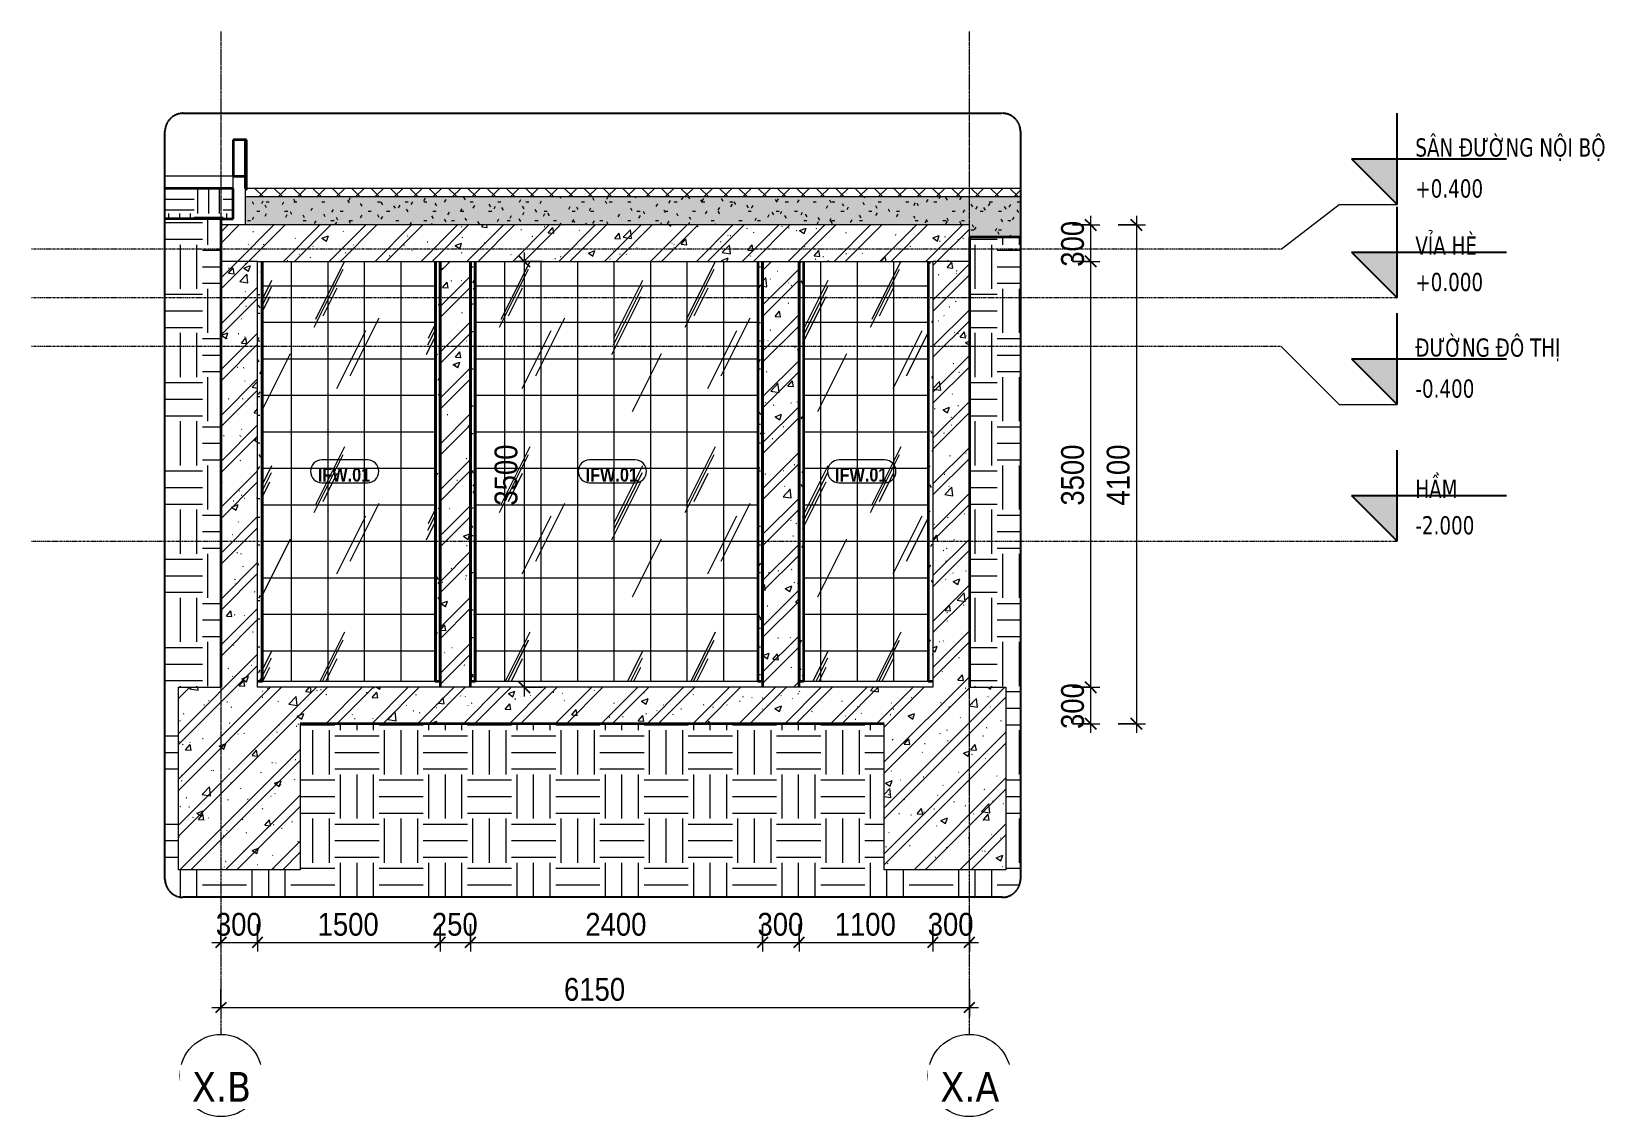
# Model space of a CAD drawing. Header units: millimetres. Extents: x 83532 to 228915, y -7302 to 22802.
# Drawn here: x 176729 to 189657, y -6729 to 2191 of the extents above; entities that cross this region are included whole.
import ezdxf

# ---------------------------------------------------------------- set-up
doc = ezdxf.new("R2010")
doc.units = ezdxf.units.MM
for name, pattern in [('Centre', [31.75, 6.35, -4.7625, 15.875, -4.7625]), ('Grid Line', [22.225, 12.7, -3.175, 3.175, -3.175]), ('Hidden', [7.14375, 4.7625, -2.38125])]:
    doc.linetypes.add(name, pattern=pattern)
for name, color, linetype, lineweight in [('0-3', 10, 'Continuous', 5), ('A-ANNO-DIMS', 211, 'Continuous', 9), ('A-ANNO-DIMS-75', 211, 'Continuous', 9), ('A-DETL-GENF', 92, 'Continuous', 18), ('A-DETL-GENF-1', 9, 'Continuous', 18), ('A-DETL-GENF-3', 92, 'Hidden', 25), ('A-DETL-MEDM', 33, 'Continuous', 35), ('A-DETL-THIN', 151, 'Continuous', 18), ('A-FLOR-FNSH-1', 250, 'Continuous', 35), ('A-FLOR-FNSH-2', 7, 'Continuous', 18), ('A-FLOR-LEVL', 51, 'Continuous', 9), ('A-FLOR-LEVL-1', 51, 'Continuous', 25), ('A-FLOR-LEVL-2', 51, 'Centre', 9), ('A-FLOR-MCUT', 51, 'Continuous', 18), ('A-FLOR-PATT-1', 8, 'Continuous', 18), ('A-WALL', 113, 'Continuous', 18), ('A-WALL-1', 250, 'Continuous', 35), ('A-WALL-IDEN', 211, 'Continuous', 9), ('A-WALL-PATT-1', 111, 'Continuous', 18), ('A-WALL-PATT-2', 254, 'Continuous', 18), ('A-WALL-PATT-3', 9, 'Continuous', 18), ('I-WALL', 2, 'Continuous', 18), ('S-GRID-1', 1, 'Grid Line', 9), ('S-GRID-IDEN', 1, 'Continuous', 9)]:
    doc.layers.add(name, color=color, linetype=linetype, lineweight=lineweight)
doc.styles.add('Arial_B', font='arialbd.ttf', dxfattribs={"width": 0.85, "height": 112.5})
doc.styles.add('Tahoma_B', font='tahomabd.ttf', dxfattribs={"height": 243.75})
doc.styles.add('Tahoma_B_1', font='tahomabd.ttf', dxfattribs={"width": 0.85, "height": 150})
doc.styles.add('UTM Avo', font='', dxfattribs={"width": 0.9, "height": 187.5})
doc.styles.get('UTM Avo').set_extended_font_data('UTM Avo')
doc.dimstyles.new('1_Dim_chi_tiet_2_5', dxfattribs={"dimscale": 304.8, "dimtxt": 187.368928, "dimasz": 0.295276, "dimexe": 0.246063, "dimexo": 0.0625, "dimgap": 0.024606, "dimtad": 1, "dimdec": 0, "dimrnd": 5, "dimzin": 0, "dimdsep": 46, "dimtxsty": 'UTM Avo', "dimblk1": 'OBLIQUE', "dimblk2": 'OBLIQUE', "dimsah": 1, "dimcen": 0.09, "dimdle": 0.246063, "dimazin": 0, "dimtfac": 1, "dimtdec": 4, "dimtix": 1, "dimtmove": 0, "dimatfit": 3, "dimfxl": 0.492126, "dimfxlon": 1, "dimtvp": 1, "dimtolj": 1, "dimtzin": 0, "dimarcsym": 2})
pattern_1 = [(50, (-17973.86, 15725), (546.553, -47.817), [57.15, -628.65]), (355, (-17973.86, 15725), (-105.728, 573.17), [45.72, -502.92]), (100.451, (-17928.3, 15721), (440.828, 525.35), [48.57, -534.27]), (46.184, (-17973.86, 15877.4), (813.237, -126.128), [85.725, -942.975]), (96.636, (-17906.1, 15866.9), (712.207, 742.283), [72.855, -801.405]), (351.184, (-17973.9, 15877.4), (712.215, 742.276), [68.58, -754.38]), (21, (-17897.66, 15839.3), (454.843, -306.796), [57.15, -628.65]), (326, (-17897.66, 15839.3), (185.406, 552.564), [45.72, -502.92]), (71.451, (-17859.76, 15813.73), (640.251, 245.764), [48.57, -534.27]), (37.5, (-17973.86, 15725), (9.2664, 253.665), [5.029, -491.795, 5.029, -505.511, -504.825]), (37.5, (-17973.86, 15725), (9.2664, 253.665), [-1007.364, 5.029, -499.796]), (7.5, (-17973.86, 15725), (200.4594, 300.5414), [5.029, -286.055, 5.029, -480.365, -192.405]), (7.5, (-17973.86, 15725), (200.4594, 300.5414), [-776.478, 5.029, -187.376]), (327.5, (-18143.79, 15725), (406.7728, -17.1864), [5.029, -185.471, 5.029, -589.331, -788.67]), (327.5, (-18143.79, 15725), (406.7728, -17.1864), [-784.86, 5.029, -783.641]), (317.5, (-18220, 15725), (444.388, 76.2803), [5.029, -242.621, 5.029, -389.687, -560.07]), (317.5, (-18220, 15725), (444.388, 76.2803), [-642.366, 5.029, -555.041]), (45, (-17973.86, 15725), (-188.5854, 188.5854), []), (45, (-17973.86, 16010.75), (-188.5854, 188.5854), [])]
pattern_2 = [(0, (181400.565, 15725), (304.8, 76.2), [25.146, -203.454, 25.146, -203.454, -1219.2]), (0, (181400.565, 15725), (304.8, 76.2), [-457.2, 25.146, -432.054, 25.146, -203.454, -533.4]), (0, (181400.565, 15725), (304.8, 76.2), [-1143, 25.146, -127.254, 25.146, -355.854]), (120, (181514.865, 15763.1), (-218.39114, 225.86454), [25.146, -203.454, 25.146, -203.454, -1219.2]), (120, (181514.865, 15763.1), (-218.39114, 225.86454), [-457.2, 25.146, -432.054, 25.146, -203.454, -533.4]), (120, (181514.865, 15763.1), (-218.39114, 225.86454), [-1143, 25.146, -127.254, 25.146, -355.854]), (240, (181552.965, 15915.5), (-86.40886, -302.06454), [25.146, -203.454, 25.146, -203.454, -1219.2]), (240, (181552.965, 15915.5), (-86.40886, -302.06454), [-457.2, 25.146, -432.054, 25.146, -203.454, -533.4]), (240, (181552.965, 15915.5), (-86.40886, -302.06454), [-1143, 25.146, -127.254, 25.146, -355.854])]
pattern_3 = [(63.435, (183190.8, 15829.33), (-0.001, 1524), [532.46, -2875.3]), (63.435, (181666.8, 15829.33), (-0.001, 1524), [532.46, -2875.3]), (63.435, (183920.4, 16123.8), (-0.001, 1524), [532.46, -2875.3]), (63.435, (182396.4, 16123.8), (-0.001, 1524), [532.46, -2875.3]), (63.435, (183809.95, 16019.83), (-0.001, 1524), [532.46, -2875.3]), (63.435, (182285.95, 16019.83), (-0.001, 1524), [532.46, -2875.3]), (63.435, (183697.4, 16615.1), (-0.001, 1524), [258.8, -3148.965]), (63.435, (182173.4, 16615.1), (-0.001, 1524), [258.8, -3148.965]), (63.435, (183623.8, 16522.95), (-0.001, 1524), [532.46, -2875.3]), (63.435, (182099.8, 16522.95), (-0.001, 1524), [532.46, -2875.3]), (63.435, (183636.8, 16589.1), (-0.001, 1524), [532.46, -2875.3]), (63.435, (182112.8, 16589.1), (-0.001, 1524), [532.46, -2875.3]), (63.435, (183021.9, 16298.94), (-0.001, 1524), [532.46, -2875.3]), (63.435, (181497.9, 16298.94), (-0.001, 1524), [532.46, -2875.3]), (63.435, (183034.9, 16376.9), (-0.001, 1524), [532.46, -2875.3]), (63.435, (181510.9, 16376.9), (-0.001, 1524), [532.46, -2875.3]), (63.435, (183038.4, 16433.1), (-0.001, 1524), [532.46, -2875.3]), (63.435, (181514.4, 16433.1), (-0.001, 1524), [532.46, -2875.3])]
pattern_4 = [(50, (181400.56, 15725), (546.553, -47.817), [57.15, -628.65]), (355, (181400.56, 15725), (-105.728, 573.17), [45.72, -502.92]), (100.451, (181446.1, 15721), (440.828, 525.35), [48.57, -534.27]), (46.184, (181400.56, 15877.4), (813.237, -126.128), [85.725, -942.975]), (96.636, (181468.3, 15866.9), (712.207, 742.283), [72.855, -801.405]), (351.184, (181400.6, 15877.4), (712.215, 742.276), [68.58, -754.38]), (21, (181476.76, 15839.3), (454.843, -306.796), [57.15, -628.65]), (326, (181476.76, 15839.3), (185.406, 552.564), [45.72, -502.92]), (71.451, (181514.67, 15813.73), (640.251, 245.764), [48.57, -534.27]), (37.5, (181400.56, 15725), (9.2664, 253.665), [5.029, -491.795, 5.029, -505.511, -504.825]), (37.5, (181400.56, 15725), (9.2664, 253.665), [-1007.364, 5.029, -499.796]), (7.5, (181400.56, 15725), (200.4594, 300.5414), [5.029, -286.055, 5.029, -480.365, -192.405]), (7.5, (181400.56, 15725), (200.4594, 300.5414), [-776.478, 5.029, -187.376]), (327.5, (181230.64, 15725), (406.7728, -17.1864), [5.029, -185.471, 5.029, -589.331, -788.67]), (327.5, (181230.64, 15725), (406.7728, -17.1864), [-784.86, 5.029, -783.641]), (317.5, (181154.44, 15725), (444.388, 76.2803), [5.029, -242.621, 5.029, -389.687, -560.07]), (317.5, (181154.44, 15725), (444.388, 76.2803), [-642.366, 5.029, -555.041]), (45, (181400.56, 15725), (-188.5854, 188.5854), []), (45, (181400.56, 16010.75), (-188.5854, 188.5854), [])]

# ---------------------------------------------------------------- blocks, each defined once
blk = doc.blocks.new('NCV_TKTC_KET CAU_rvt-5-TKCS_BỂ XLNT - MẶT CẮT 3')
at = {"layer": 'A-WALL-PATT-3'}
h = blk.add_hatch(dxfattribs=at)
h.set_pattern_fill('FP_33', color=256, style=0, pattern_type=2)
h.set_pattern_definition(pattern_1)
h.paths.add_polyline_path([(-19037, -3200), (-19037, 300), (-19287, 300), (-19287, -3200)])
h = blk.add_hatch(dxfattribs=at)
h.set_pattern_fill('FP_33', color=256, style=0, pattern_type=2)
h.set_pattern_definition(pattern_1)
h.paths.add_polyline_path([(-19037, -3200), (-19037, 300), (-19287, 300), (-19287, -3200)])
h = blk.add_hatch(dxfattribs=at)
h.set_pattern_fill('FP_33', color=256, style=0, pattern_type=2)
h.set_pattern_definition(pattern_1)
h.paths.add_polyline_path([(-16637, -3200), (-16337, -3200), (-16337, 300), (-16637, 300), (-16637, -1753)])
h = blk.add_hatch(dxfattribs=at)
h.set_pattern_fill('FP_33', color=256, style=0, pattern_type=2)
h.set_pattern_definition(pattern_1)
h.paths.add_polyline_path([(-16637, -3200), (-16337, -3200), (-16337, 300), (-16637, 300), (-16637, -1753)])
at = {"layer": 'A-WALL-1'}
for p, q in [((-19287, 300), (-19287, -3200)), ((-19037, -3200), (-19037, 300)), ((-16637, 300), (-16637, -3200)), ((-16337, -3200), (-16337, 300))]:
    blk.add_line(p, q, dxfattribs=at)
blk = doc.blocks.new('BORDER VIEW - BORDER VIEW-3429624-TKCS_BỂ XLNT - MẶT CẮT 3')
at = {"layer": 'A-DETL-GENF-3'}
for p, q in [((-21398, 1518), (-14667, 1518)), ((-21548, -4777), (-21548, 1368)), ((-14517, 1368), (-14517, -4777)), ((-14667, -4927), (-21398, -4927))]:
    blk.add_line(p, q, dxfattribs=at)
for centre, start, end in [((-21398, 1368), 90, 180), ((-14667, 1368), 360, 90), ((-21398, -4777), 180, 270), ((-14667, -4777), 270, 360)]:
    blk.add_arc(centre, 150, start, end, dxfattribs=at)
blk = doc.blocks.new('Level - CAO ĐỘ LEVEL-350587-TKCS_BỂ XLNT - MẶT CẮT 3')
at = {"layer": 'A-FLOR-LEVL'}
blk.add_hatch(color=256, dxfattribs=at).paths.add_polyline_path([(-11422, 1144), (-11422, 769), (-11797, 1144)])
at = {"layer": 'A-FLOR-LEVL-1'}
for p, q in [((-11422, 769), (-11422, 1519)), ((-11797, 1144), (-11422, 769)), ((-11797, 1144), (-10522, 1144))]:
    blk.add_line(p, q, dxfattribs=at)
blk = doc.blocks.new('Grid - M_Grid Head - Circle-353313-TKCS_BỂ XLNT - MẶT CẮT 3')
at = {"layer": 'S-GRID-IDEN'}
blk.add_circle((-14937, -6392), 338, dxfattribs=at)
blk = doc.blocks.new('DIMBLOCK111-TKCS_BỂ XLNT - MẶT CẮT 3')
at = {"layer": 'A-ANNO-DIMS-75'}
for p, q in [((185285, -3200), (185510, -3200)), ((185435, -3200), (185285, -3200)), ((185435, -3575), (185435, -3200)), ((185285, -3500), (185510, -3500)), ((185435, -3500), (185285, -3500))]:
    blk.add_line(p, q, dxfattribs=at)
at = {"layer": 'A-ANNO-DIMS-75', "lineweight": 25}
for p, q in [((185435, -3200), (185390, -3155)), ((185435, -3200), (185480, -3245)), ((185435, -3500), (185390, -3455)), ((185435, -3500), (185480, -3545))]:
    blk.add_line(p, q, dxfattribs=at)
at = {"layer": 'A-ANNO-DIMS-75', "color": 0, "insert": (185191, -3543), "char_height": 187.5, "width": 462.18, "attachment_point": 1, "rotation": 90, "line_spacing_factor": 1.110334, "style": 'UTM Avo'}
blk.add_mtext('300', dxfattribs=at)
blk = doc.blocks.new('_Oblique')
at = {"color": 0, "linetype": 'ByBlock', "lineweight": -2}
blk.add_line((-0.5, -0.5), (0.5, 0.5), dxfattribs=at)
blk = doc.blocks.new('DIMBLOCK112-TKCS_BỂ XLNT - MẶT CẮT 3')
at = {"layer": 'A-ANNO-DIMS-75'}
for p, q in [((185285, 300), (185510, 300)), ((185435, 300), (185285, 300)), ((185435, -3200), (185435, 300)), ((185285, -3200), (185510, -3200)), ((185435, -3200), (185285, -3200))]:
    blk.add_line(p, q, dxfattribs=at)
at = {"layer": 'A-ANNO-DIMS-75', "lineweight": 25}
for p, q in [((185435, 300), (185390, 345)), ((185435, 300), (185480, 255)), ((185435, -3200), (185390, -3155)), ((185435, -3200), (185480, -3245))]:
    blk.add_line(p, q, dxfattribs=at)
at = {"layer": 'A-ANNO-DIMS-75', "color": 0, "insert": (185191, -1707), "char_height": 187.5, "width": 616.24, "attachment_point": 1, "rotation": 90, "line_spacing_factor": 1.110334, "style": 'UTM Avo'}
blk.add_mtext('3500', dxfattribs=at)
blk = doc.blocks.new('DIMBLOCK113-TKCS_BỂ XLNT - MẶT CẮT 3')
at = {"layer": 'A-ANNO-DIMS-75'}
for p, q in [((185435, 300), (185435, 675)), ((185285, 600), (185510, 600)), ((185435, 600), (185285, 600)), ((185285, 300), (185510, 300)), ((185435, 300), (185285, 300))]:
    blk.add_line(p, q, dxfattribs=at)
at = {"layer": 'A-ANNO-DIMS-75', "lineweight": 25}
for p, q in [((185435, 600), (185390, 645)), ((185435, 600), (185480, 555)), ((185435, 300), (185390, 345)), ((185435, 300), (185480, 255))]:
    blk.add_line(p, q, dxfattribs=at)
at = {"layer": 'A-ANNO-DIMS-75', "color": 0, "insert": (185191, 257), "char_height": 187.5, "width": 462.18, "attachment_point": 1, "rotation": 90, "line_spacing_factor": 1.110334, "style": 'UTM Avo'}
blk.add_mtext('300', dxfattribs=at)
blk = doc.blocks.new('DIMBLOCK114-TKCS_BỂ XLNT - MẶT CẮT 3')
at = {"layer": 'A-ANNO-DIMS-75'}
for p, q in [((178287, -5148), (178287, -5373)), ((178287, -5298), (178287, -5148)), ((178587, -5148), (178587, -5373)), ((178587, -5298), (178587, -5148)), ((178212, -5298), (178587, -5298))]:
    blk.add_line(p, q, dxfattribs=at)
at = {"layer": 'A-ANNO-DIMS-75', "lineweight": 25}
for p, q in [((178287, -5298), (178242, -5343)), ((178287, -5298), (178332, -5253)), ((178587, -5298), (178542, -5343)), ((178587, -5298), (178632, -5253))]:
    blk.add_line(p, q, dxfattribs=at)
at = {"layer": 'A-ANNO-DIMS-75', "color": 0, "insert": (178245, -5055), "char_height": 187.5, "width": 462.18, "attachment_point": 1, "line_spacing_factor": 1.110334, "style": 'UTM Avo'}
blk.add_mtext('300', dxfattribs=at)
blk = doc.blocks.new('DIMBLOCK115-TKCS_BỂ XLNT - MẶT CẮT 3')
at = {"layer": 'A-ANNO-DIMS-75'}
for p, q in [((178587, -5148), (178587, -5373)), ((178587, -5298), (178587, -5148)), ((180087, -5148), (180087, -5373)), ((180087, -5298), (180087, -5148)), ((178587, -5298), (180087, -5298))]:
    blk.add_line(p, q, dxfattribs=at)
at = {"layer": 'A-ANNO-DIMS-75', "lineweight": 25}
for p, q in [((178587, -5298), (178542, -5343)), ((178587, -5298), (178632, -5253)), ((180087, -5298), (180042, -5343)), ((180087, -5298), (180132, -5253))]:
    blk.add_line(p, q, dxfattribs=at)
at = {"layer": 'A-ANNO-DIMS-75', "color": 0, "insert": (179081, -5055), "char_height": 187.5, "width": 616.24, "attachment_point": 1, "line_spacing_factor": 1.110334, "style": 'UTM Avo'}
blk.add_mtext('1500', dxfattribs=at)
blk = doc.blocks.new('DIMBLOCK116-TKCS_BỂ XLNT - MẶT CẮT 3')
at = {"layer": 'A-ANNO-DIMS-75'}
for p, q in [((180087, -5148), (180087, -5373)), ((180087, -5298), (180087, -5148)), ((180337, -5148), (180337, -5373)), ((180337, -5298), (180337, -5148)), ((180087, -5298), (180337, -5298))]:
    blk.add_line(p, q, dxfattribs=at)
at = {"layer": 'A-ANNO-DIMS-75', "lineweight": 25}
for p, q in [((180087, -5298), (180042, -5343)), ((180087, -5298), (180132, -5253)), ((180337, -5298), (180292, -5343)), ((180337, -5298), (180382, -5253))]:
    blk.add_line(p, q, dxfattribs=at)
at = {"layer": 'A-ANNO-DIMS-75', "color": 0, "insert": (180020, -5055), "char_height": 187.5, "width": 462.18, "attachment_point": 1, "line_spacing_factor": 1.110334, "style": 'UTM Avo'}
blk.add_mtext('250', dxfattribs=at)
blk = doc.blocks.new('DIMBLOCK117-TKCS_BỂ XLNT - MẶT CẮT 3')
at = {"layer": 'A-ANNO-DIMS-75'}
for p, q in [((180337, -5148), (180337, -5373)), ((180337, -5298), (180337, -5148)), ((182738, -5148), (182738, -5373)), ((182738, -5298), (182738, -5148)), ((180337, -5298), (182738, -5298))]:
    blk.add_line(p, q, dxfattribs=at)
at = {"layer": 'A-ANNO-DIMS-75', "lineweight": 25}
for p, q in [((180337, -5298), (180292, -5343)), ((180337, -5298), (180382, -5253)), ((182738, -5298), (182693, -5343)), ((182738, -5298), (182783, -5253))]:
    blk.add_line(p, q, dxfattribs=at)
at = {"layer": 'A-ANNO-DIMS-75', "color": 0, "insert": (181281, -5055), "char_height": 187.5, "width": 616.24, "attachment_point": 1, "line_spacing_factor": 1.110334, "style": 'UTM Avo'}
blk.add_mtext('2400', dxfattribs=at)
blk = doc.blocks.new('DIMBLOCK118-TKCS_BỂ XLNT - MẶT CẮT 3')
at = {"layer": 'A-ANNO-DIMS-75'}
for p, q in [((182738, -5148), (182738, -5373)), ((182738, -5298), (182738, -5148)), ((183038, -5148), (183038, -5373)), ((183038, -5298), (183038, -5148)), ((182738, -5298), (183038, -5298))]:
    blk.add_line(p, q, dxfattribs=at)
at = {"layer": 'A-ANNO-DIMS-75', "lineweight": 25}
for p, q in [((182738, -5298), (182693, -5343)), ((182738, -5298), (182783, -5253)), ((183038, -5298), (182993, -5343)), ((183038, -5298), (183083, -5253))]:
    blk.add_line(p, q, dxfattribs=at)
at = {"layer": 'A-ANNO-DIMS-75', "color": 0, "insert": (182696, -5055), "char_height": 187.5, "width": 462.18, "attachment_point": 1, "line_spacing_factor": 1.110334, "style": 'UTM Avo'}
blk.add_mtext('300', dxfattribs=at)
blk = doc.blocks.new('DIMBLOCK119-TKCS_BỂ XLNT - MẶT CẮT 3')
at = {"layer": 'A-ANNO-DIMS-75'}
for p, q in [((183038, -5148), (183038, -5373)), ((183038, -5298), (183038, -5148)), ((184137, -5148), (184137, -5373)), ((184137, -5298), (184137, -5148)), ((183038, -5298), (184137, -5298))]:
    blk.add_line(p, q, dxfattribs=at)
at = {"layer": 'A-ANNO-DIMS-75', "lineweight": 25}
for p, q in [((183038, -5298), (182993, -5343)), ((183038, -5298), (183083, -5253)), ((184137, -5298), (184092, -5343)), ((184137, -5298), (184182, -5253))]:
    blk.add_line(p, q, dxfattribs=at)
at = {"layer": 'A-ANNO-DIMS-75', "color": 0, "insert": (183331, -5055), "char_height": 187.5, "width": 616.24, "attachment_point": 1, "line_spacing_factor": 1.110334, "style": 'UTM Avo'}
blk.add_mtext('1100', dxfattribs=at)
blk = doc.blocks.new('DIMBLOCK120-TKCS_BỂ XLNT - MẶT CẮT 3')
at = {"layer": 'A-ANNO-DIMS-75'}
for p, q in [((184137, -5148), (184137, -5373)), ((184137, -5298), (184137, -5148)), ((184437, -5148), (184437, -5373)), ((184437, -5298), (184437, -5148)), ((184137, -5298), (184512, -5298))]:
    blk.add_line(p, q, dxfattribs=at)
at = {"layer": 'A-ANNO-DIMS-75', "lineweight": 25}
for p, q in [((184137, -5298), (184092, -5343)), ((184137, -5298), (184182, -5253)), ((184437, -5298), (184392, -5343)), ((184437, -5298), (184482, -5253))]:
    blk.add_line(p, q, dxfattribs=at)
at = {"layer": 'A-ANNO-DIMS-75', "color": 0, "insert": (184095, -5055), "char_height": 187.5, "width": 462.18, "attachment_point": 1, "line_spacing_factor": 1.110334, "style": 'UTM Avo'}
blk.add_mtext('300', dxfattribs=at)
blk = doc.blocks.new('DIMBLOCK121-TKCS_BỂ XLNT - MẶT CẮT 3')
at = {"layer": 'A-ANNO-DIMS-75'}
for p, q in [((178287, -5683), (178287, -5908)), ((178287, -5833), (178287, -5683)), ((184437, -5683), (184437, -5908)), ((184437, -5833), (184437, -5683)), ((178212, -5833), (184512, -5833))]:
    blk.add_line(p, q, dxfattribs=at)
at = {"layer": 'A-ANNO-DIMS-75', "lineweight": 25}
for p, q in [((178287, -5833), (178332, -5788)), ((184437, -5833), (184482, -5788)), ((178287, -5833), (178242, -5878)), ((184437, -5833), (184392, -5878))]:
    blk.add_line(p, q, dxfattribs=at)
at = {"layer": 'A-ANNO-DIMS-75', "color": 0, "insert": (181106, -5590), "char_height": 187.5, "width": 616.24, "attachment_point": 1, "line_spacing_factor": 1.110334, "style": 'UTM Avo'}
blk.add_mtext('6150', dxfattribs=at)
blk = doc.blocks.new('CTL_WALL TAG NO MARK - 10-2062273-TKCS_BỂ XLNT - MẶT CẮT 3')
at = {"layer": 'A-WALL-IDEN'}
for p, q in [((-17684, -1331), (-18058, -1331)), ((-18058, -1519), (-17684, -1519))]:
    blk.add_line(p, q, dxfattribs=at)
for centre, radius, start, end in [((-18058, -1425), 93.7, 90, 270), ((-17684, -1425), 93.8, 270, 90)]:
    blk.add_arc(centre, radius, start, end, dxfattribs=at)
blk = doc.blocks.new('DIMBLOCK122-TKCS_BỂ XLNT - MẶT CẮT 3')
at = {"layer": 'A-ANNO-DIMS-75'}
for p, q in [((180929, 300), (180704, 300)), ((180779, 375), (180779, -3275)), ((180779, 300), (180929, 300)), ((180929, -3200), (180704, -3200)), ((180779, -3200), (180929, -3200))]:
    blk.add_line(p, q, dxfattribs=at)
at = {"layer": 'A-ANNO-DIMS-75', "lineweight": 25}
for p, q in [((180779, 300), (180734, 345)), ((180779, 300), (180824, 255)), ((180779, -3200), (180734, -3155)), ((180779, -3200), (180824, -3245))]:
    blk.add_line(p, q, dxfattribs=at)
at = {"layer": 'A-ANNO-DIMS-75', "color": 0, "insert": (180535, -1707), "char_height": 187.5, "width": 616.24, "attachment_point": 1, "rotation": 90, "line_spacing_factor": 1.110334, "style": 'UTM Avo'}
blk.add_mtext('3500', dxfattribs=at)
blk = doc.blocks.new('DIMBLOCK123-TKCS_BỂ XLNT - MẶT CẮT 3')
at = {"layer": 'A-ANNO-DIMS-75'}
for p, q in [((185810, 675), (185810, -3575)), ((185660, 600), (185885, 600)), ((185810, 600), (185660, 600)), ((185660, -3500), (185885, -3500)), ((185810, -3500), (185660, -3500))]:
    blk.add_line(p, q, dxfattribs=at)
at = {"layer": 'A-ANNO-DIMS-75', "lineweight": 25}
for p, q in [((185810, 600), (185765, 645)), ((185810, 600), (185855, 555)), ((185810, -3500), (185765, -3455)), ((185810, -3500), (185855, -3545))]:
    blk.add_line(p, q, dxfattribs=at)
at = {"layer": 'A-ANNO-DIMS-75', "color": 0, "insert": (185566, -1707), "char_height": 187.5, "width": 616.24, "attachment_point": 1, "rotation": 90, "line_spacing_factor": 1.110334, "style": 'UTM Avo'}
blk.add_mtext('4100', dxfattribs=at)

msp = doc.modelspace()

# ---------------------------------------------------------------- hatches: boundary and pattern name
at = {"layer": 'A-DETL-GENF-1'}
h = msp.add_hatch(dxfattribs=at)
h.set_pattern_fill('FP_42', color=256, style=0, pattern_type=2)
h.set_pattern_definition([(0, (181400.56, 15725), (362.902, 362.902), [362.902, -362.902]), (0, (181400.56, 15861.1), (362.902, 362.902), [362.902, -362.902]), (0, (181400.56, 15997.18), (362.902, 362.902), [362.902, -362.902]), (90, (181445.93, 16042.54), (-362.902, 362.902), [362.902, -362.902]), (90, (181582, 16042.54), (-362.902, 362.902), [362.902, -362.902]), (90, (181718.1, 16042.54), (-362.902, 362.902), [362.902, -362.902])])
h.paths.add_polyline_path([(182995.6, -4926.9), (184707.7, -4926.9), (184746.5, -4921.8), (184782.7, -4906.8), (184813.8, -4882.9), (184837.6, -4851.9), (184852.6, -4815.7), (184857.7, -4776.9), (184857.7, 500), (184437.5, 500), (184437.5, -3200), (184737.5, -3200), (184737.5, -4700), (183737.5, -4700), (183737.5, -3500), (178937.5, -3500), (178937.5, -4700), (177937.5, -4700), (177937.5, -3200), (178287.5, -3200), (178287.5, 650), (177826.5, 650), (177826.5, -4776.9), (177831.6, -4815.7), (177846.6, -4851.9), (177870.4, -4882.9), (177901.5, -4906.8), (177937.7, -4921.8), (177976.5, -4926.9), (182943.1, -4926.9)])
h = msp.add_hatch(dxfattribs=at)
h.set_pattern_fill('FP_33', color=256, style=0, pattern_type=2)
h.set_pattern_definition(pattern_4)
h.paths.add_polyline_path([(184437.5, 300), (184437.5, 600), (178287.5, 600), (178287.5, 300), (184137.5, 300)])
h = msp.add_hatch(dxfattribs=at)
h.set_pattern_fill('FP_33', color=256, style=0, pattern_type=2)
h.set_pattern_definition(pattern_4)
h.paths.add_polyline_path([(184737.5, -4700), (184737.5, -3200), (184437.5, -3200), (184437.5, 300), (184137.5, 300), (184137.5, -3200), (178587.5, -3200), (178587.5, 300), (178287.5, 300), (178287.5, -3200), (177937.5, -3200), (177937.5, -4700), (178937.5, -4700), (178937.5, -3500), (183737.5, -3500), (183737.5, -4700), (184437.5, -4700)])
at = {"layer": 'A-FLOR-PATT-1'}
h = msp.add_hatch(dxfattribs=at)
h.set_pattern_fill('FP_34', color=256, style=0, pattern_type=2)
h.set_pattern_definition([(0, (181400.56, 15725), (238.125, 238.125), [238.125, -238.125]), (0, (181400.56, 15814.3), (238.125, 238.125), [238.125, -238.125]), (0, (181400.56, 15903.6), (238.125, 238.125), [238.125, -238.125]), (90, (181430.33, 15933.36), (-238.125, 238.125), [238.125, -238.125]), (90, (181519.63, 15933.36), (-238.125, 238.125), [238.125, -238.125]), (90, (181608.92, 15933.36), (-238.125, 238.125), [238.125, -238.125])])
h.paths.add_polyline_path([(178287.5, 650), (178386.2, 650), (178386.2, 900), (177826.5, 900), (177826.5, 650), (177937.5, 650)])
h = msp.add_hatch(dxfattribs=at)
h.set_pattern_fill('FP_37', color=256, style=0, pattern_type=2)
h.set_pattern_definition([(45, (181400.56, 15725), (-79.5495, 79.5495), []), (135, (181400.56, 15725), (-79.5495, -79.5495), [])])
h.paths.add_polyline_path([(178486.2, 830), (184857.7, 830), (184857.7, 900), (178486.2, 900)])
h = msp.add_hatch(dxfattribs=at)
h.set_pattern_fill('FP_35', color=256, style=0, pattern_type=2)
h.set_pattern_definition(pattern_2)
h.paths.add_polyline_path([(184737.5, 500), (184857.7, 500), (184857.7, 830), (178486.2, 830), (178486.2, 600), (184437.5, 600), (184437.5, 500)])
h = msp.add_hatch(dxfattribs=at)
h.set_pattern_fill('FP_36', color=256, style=0, pattern_type=2)
h.set_pattern_definition([(50, (181400.56, 15725), (136.6383, -11.95415), [14.288, -157.163]), (355, (181400.56, 15725), (-26.4318, 143.293), [11.43, -125.73]), (100.451, (181411.95, 15724), (110.2073, 131.3379), [12.143, -133.568]), (46.184, (181400.56, 15763.1), (203.3093, -31.5316), [21.431, -235.744]), (96.636, (181417.5, 15760.47), (178.052, 185.5712), [18.214, -200.351]), (351.184, (181400.56, 15763.1), (178.0542, 185.5685), [17.145, -188.595]), (21, (181419.61, 15753.58), (113.7111, -76.6989), [14.287, -157.162]), (326, (181419.61, 15753.58), (46.352, 138.1412), [11.43, -125.73]), (71.451, (181429.09, 15747.18), (160.0634, 61.4411), [12.143, -133.568]), (37.5, (181400.565, 15725), (2.31655, 63.41591), [2.515, -121.691, 2.515, -125.12, -126.206]), (37.5, (181400.565, 15725), (2.31655, 63.41591), [-251.841, 2.515, -123.692]), (7.5, (181400.565, 15725), (50.11464, 75.13506), [2.515, -70.256, 2.515, -118.834, -48.101]), (7.5, (181400.565, 15725), (50.11464, 75.13506), [-194.119, 2.515, -45.587]), (327.5, (181358.084, 15725), (101.69342, -4.29674), [2.515, -45.11, 2.515, -146.075, -197.167]), (327.5, (181358.084, 15725), (101.69342, -4.29674), [-196.215, 2.515, -194.653]), (317.5, (181339.03, 15725), (111.0972, 19.0699), [2.515, -59.398, 2.515, -96.164, -140.017]), (317.5, (181339.03, 15725), (111.0972, 19.0699), [-160.591, 2.515, -137.503])])
h.paths.add_polyline_path([(184737.5, 500), (184857.7, 500), (184857.7, 830), (178486.2, 830), (178486.2, 600), (184437.5, 600), (184437.5, 500)])
at = {"layer": 'A-WALL-PATT-1'}
h = msp.add_hatch(dxfattribs=at)
h.set_pattern_fill('FP_35', color=256, style=0, pattern_type=2)
h.set_pattern_definition(pattern_2)
h.paths.add_polyline_path([(178587.5, -3150), (178617.5, -3150), (178617.5, 300), (178587.5, 300), (178587.5, -1753.4)])
h = msp.add_hatch(dxfattribs=at)
h.set_pattern_fill('FP_38', color=256, style=0, pattern_type=2)
h.set_pattern_definition(pattern_3)
h.paths.add_polyline_path([(178627.5, -3150), (178627.5, 300), (178617.5, 300), (178617.5, -3150)])
h = msp.add_hatch(dxfattribs=at)
h.set_pattern_fill('FP_38', color=256, style=0, pattern_type=2)
h.set_pattern_definition(pattern_3)
h.paths.add_polyline_path([(180057.5, -3150), (180057.5, 300), (180047.5, 300), (180047.5, -3150)])
h = msp.add_hatch(dxfattribs=at)
h.set_pattern_fill('FP_35', color=256, style=0, pattern_type=2)
h.set_pattern_definition(pattern_2)
h.paths.add_polyline_path([(180057.5, -3150), (180087.5, -3150), (180087.5, 300), (180057.5, 300), (180057.5, -1753.4)])
h = msp.add_hatch(dxfattribs=at)
h.set_pattern_fill('FP_35', color=256, style=0, pattern_type=2)
h.set_pattern_definition(pattern_2)
h.paths.add_polyline_path([(180337.5, -3150), (180367.5, -3150), (180367.5, 300), (180337.5, 300), (180337.5, -1753.4)])
h = msp.add_hatch(dxfattribs=at)
h.set_pattern_fill('FP_38', color=256, style=0, pattern_type=2)
h.set_pattern_definition(pattern_3)
h.paths.add_polyline_path([(180367.5, -3150), (180377.5, -3150), (180377.5, 300), (180367.5, 300), (180367.5, -2287.5)])
h = msp.add_hatch(dxfattribs=at)
h.set_pattern_fill('FP_35', color=256, style=0, pattern_type=2)
h.set_pattern_definition(pattern_2)
h.paths.add_polyline_path([(182708.1, -3150), (182737.5, -3150), (182737.5, 300), (182708.1, 300), (182708.1, -1753.4)])
h = msp.add_hatch(dxfattribs=at)
h.set_pattern_fill('FP_35', color=256, style=0, pattern_type=2)
h.set_pattern_definition(pattern_2)
h.paths.add_polyline_path([(183053.2, -3150), (183068.1, -3150), (183068.1, 300), (183038.1, 300), (183038.1, -3150)])
h = msp.add_hatch(dxfattribs=at)
h.set_pattern_fill('FP_38', color=256, style=0, pattern_type=2)
h.set_pattern_definition(pattern_3)
h.paths.add_polyline_path([(183078.1, -3150), (183078.1, 300), (183068.1, 300), (183068.1, -3150)])
h = msp.add_hatch(dxfattribs=at)
h.set_pattern_fill('FP_38', color=256, style=0, pattern_type=2)
h.set_pattern_definition(pattern_3)
h.paths.add_polyline_path([(184107.5, -3150), (184107.5, 300), (184097.5, 300), (184097.5, -3150)])
h = msp.add_hatch(dxfattribs=at)
h.set_pattern_fill('FP_35', color=256, style=0, pattern_type=2)
h.set_pattern_definition(pattern_2)
h.paths.add_polyline_path([(184107.5, -3150), (184137.5, -3150), (184137.5, 300), (184107.5, 300), (184107.5, -1753.4)])
at = {"layer": 'A-WALL-PATT-2'}
h = msp.add_hatch(dxfattribs=at)
h.set_pattern_fill('FP_38', color=256, style=0, pattern_type=2)
h.set_pattern_definition(pattern_3)
h.paths.add_polyline_path([(178627.5, -3150), (180047.5, -3150), (180047.5, 300), (178627.5, 300), (178627.5, -3106.7)])
h = msp.add_hatch(dxfattribs=at)
h.set_pattern_fill('FP_39', color=256, style=0, pattern_type=2)
h.set_pattern_definition([(0, (180067.5, -2000), (0, 300), []), (90, (180067.5, -2000), (-300, 2e-14), [])])
h.paths.add_polyline_path([(178627.5, -3150), (180047.5, -3150), (180047.5, 300), (178627.5, 300), (178627.5, -3106.7)])
h = msp.add_hatch(dxfattribs=at)
h.set_pattern_fill('FP_38', color=256, style=0, pattern_type=2)
h.set_pattern_definition(pattern_3)
h.paths.add_polyline_path([(182698.1, -3150), (182698.1, 300), (180377.5, 300), (180377.5, -3150), (181528.9, -3150)])
h = msp.add_hatch(dxfattribs=at)
h.set_pattern_fill('FP_40', color=256, style=0, pattern_type=2)
h.set_pattern_definition([(0, (182718.1, -2000), (0, 300), []), (90, (182718.1, -2000), (-300, 2e-14), [])])
h.paths.add_polyline_path([(182698.1, -3150), (182698.1, 300), (180377.5, 300), (180377.5, -3150), (181528.9, -3150)])
h = msp.add_hatch(dxfattribs=at)
h.set_pattern_fill('FP_38', color=256, style=0, pattern_type=2)
h.set_pattern_definition(pattern_3)
h.paths.add_polyline_path([(183078.1, -3150), (184097.5, -3150), (184097.5, 300), (183078.1, 300), (183078.1, -3070.7)])
h = msp.add_hatch(dxfattribs=at)
h.set_pattern_fill('FP_41', color=256, style=0, pattern_type=2)
h.set_pattern_definition([(0, (184117.5, -2000), (0, 300), []), (90, (184117.5, -2000), (-300, 2e-14), [])])
h.paths.add_polyline_path([(183078.1, -3150), (184097.5, -3150), (184097.5, 300), (183078.1, 300), (183078.1, -3070.7)])

# ---------------------------------------------------------------- linework, layer by layer
at = {"layer": 'A-DETL-MEDM'}
for p, q in [((178287.5, 650), (177826.5, 650)), ((178287.5, -3200), (178287.5, 650)), ((184857.7, 500), (184437.5, 500)), ((184437.5, 500), (184437.5, -3200)), ((183737.5, -3500), (178937.5, -3500))]:
    msp.add_line(p, q, dxfattribs=at)
at = {"layer": 'A-DETL-THIN'}
for p, q in [((184437.5, 600), (178287.5, 600)), ((184437.5, 500), (184437.5, 600)), ((178587.5, 300), (178287.5, 300)), ((178587.5, 300), (184137.5, 300)), ((178587.5, -3200), (178587.5, 300)), ((184437.5, 300), (184137.5, 300)), ((184137.5, 300), (184137.5, -3200)), ((177937.5, -4700), (177937.5, -3200)), ((177937.5, -3200), (178287.5, -3200)), ((184137.5, -3200), (178587.5, -3200)), ((184437.5, -3200), (184737.5, -3200)), ((184737.5, -3200), (184737.5, -4700)), ((178937.5, -3500), (178937.5, -4700)), ((183737.5, -4700), (183737.5, -3500)), ((178937.5, -4700), (177937.5, -4700)), ((184737.5, -4700), (183737.5, -4700))]:
    msp.add_line(p, q, dxfattribs=at)
at = {"layer": 'A-FLOR-FNSH-1'}
for p, q in [((178386.2, 900), (177826.5, 900)), ((178386.2, 650), (178386.2, 900)), ((178287.5, 650), (178386.2, 650))]:
    msp.add_line(p, q, dxfattribs=at)
at = {"layer": 'A-FLOR-FNSH-2'}
for p, q in [((178386.2, 1000), (177826.5, 1000)), ((178386.2, 900), (178386.2, 1000)), ((178486.2, 900), (178486.2, 600)), ((184857.7, 900), (178496.2, 900))]:
    msp.add_line(p, q, dxfattribs=at)
at = {"layer": 'A-FLOR-LEVL'}
for p, q in [((186999.5, 400), (187475.7, 768.9)), ((187475.7, 768.9), (187952, 768.9)), ((186999.5, -400), (187475.7, -876.2)), ((187475.7, -876.2), (187952, -876.2))]:
    msp.add_line(p, q, dxfattribs=at)
at = {"layer": 'A-FLOR-LEVL-2'}
for p, q in [((186999.5, 400), (176729.4, 400)), ((187952, 0), (176729.4, 0)), ((186999.5, -400), (176729.4, -400)), ((176729.4, -2000), (187952, -2000))]:
    msp.add_line(p, q, dxfattribs=at)
at = {"layer": 'A-FLOR-MCUT'}
msp.add_line((184857.7, 830), (178486.2, 830), dxfattribs=at)
at = {"layer": 'A-WALL'}
for p, q in [((178617.5, 300), (178617.5, -3150)), ((180057.5, -3150), (180057.5, 300)), ((180367.5, 300), (180367.5, -3150)), ((182708.1, -3150), (182708.1, 300)), ((183068.1, 300), (183068.1, -3150)), ((184107.5, -3150), (184107.5, 300))]:
    msp.add_line(p, q, dxfattribs=at)
at = {"layer": 'A-WALL-1'}
for p, q in [((178496.2, 1300), (178386.2, 1300)), ((178386.2, 1300), (178386.2, 1000)), ((178486.2, 1300), (178486.2, 900)), ((178496.2, 900), (178496.2, 1300)), ((178386.2, 1000), (178486.2, 1000)), ((178486.2, 900), (178496.2, 900)), ((178627.5, -3150), (178627.5, 300)), ((180047.5, 300), (180047.5, -3150)), ((180087.5, -3150), (180087.5, 300)), ((180337.5, 300), (180337.5, -3150)), ((180377.5, -3150), (180377.5, 300)), ((182698.1, 300), (182698.1, -3150)), ((182738.1, -3150), (182738.1, 300)), ((183038.1, 300), (183038.1, -3150)), ((183078.1, -3150), (183078.1, 300)), ((184097.5, 300), (184097.5, -3150)), ((178587.5, -3150), (178627.5, -3150)), ((180047.5, -3150), (180087.5, -3150)), ((180337.5, -3150), (180377.5, -3150)), ((182698.1, -3150), (182738.1, -3150)), ((183038.1, -3150), (183078.1, -3150)), ((184097.5, -3150), (184137.5, -3150))]:
    msp.add_line(p, q, dxfattribs=at)
at = {"layer": 'I-WALL'}
for p, q in [((178627.5, -3150), (180047.5, -3150)), ((180377.5, -3150), (182698.1, -3150)), ((183078.1, -3150), (184097.5, -3150))]:
    msp.add_line(p, q, dxfattribs=at)
at = {"layer": 'S-GRID-1'}
for p, q in [((178287.5, 315.9), (178287.5, 2190.9)), ((184437.5, 315.9), (184437.5, 2190.9)), ((178287.5, -4179.3), (178287.5, 315.9)), ((184437.5, -4179.3), (184437.5, 315.9)), ((178287.5, -6054.3), (178287.5, -4179.3)), ((184437.5, -6054.3), (184437.5, -4179.3))]:
    msp.add_line(p, q, dxfattribs=at)

# ---------------------------------------------------------------- block references
at = {"layer": '0-3'}
msp.add_blockref('NCV_TKTC_KET CAU_rvt-5-TKCS_BỂ XLNT - MẶT CẮT 3', (199374.4, 0), dxfattribs=at)
at = {"layer": 'A-DETL-GENF'}
msp.add_blockref('BORDER VIEW - BORDER VIEW-3429624-TKCS_BỂ XLNT - MẶT CẮT 3', (199374.4, 0), dxfattribs=at)
at = {"layer": 'A-FLOR-LEVL-1'}
for p in [(199374.4, 0), (199374.4, -768.9), (199374.4, -1645.1), (199374.4, -2768.9)]:
    msp.add_blockref('Level - CAO ĐỘ LEVEL-350587-TKCS_BỂ XLNT - MẶT CẮT 3', p, dxfattribs=at)
at = {"layer": 'A-WALL-IDEN'}
for p in [(197174.1, 0), (199374.4, 0), (201424.4, 0)]:
    msp.add_blockref('CTL_WALL TAG NO MARK - 10-2062273-TKCS_BỂ XLNT - MẶT CẮT 3', p, dxfattribs=at)
at = {"layer": 'S-GRID-IDEN'}
for p in [(193224.4, 0), (199374.4, 0)]:
    msp.add_blockref('Grid - M_Grid Head - Circle-353313-TKCS_BỂ XLNT - MẶT CẮT 3', p, dxfattribs=at)

# ---------------------------------------------------------------- texts
at = {"layer": 'A-FLOR-LEVL', "char_height": 150, "line_spacing_factor": 0.996129, "style": 'Tahoma_B_1'}
for s, insert, width, attachment_point in [('\\pt765,1530,2295,3060,3825,4590,5355,6120,6885,7650,8415,9180,9945,10710,11475,12240,13005,13770,14535,15300,16065,16830,17595,18360,19125,19890,20655,21420,22185,22950,23715,24480;SÂN ĐƯỜNG NỘI BỘ', (188102.4, 1124.6), 1885.087, 7), ('\\pt318.75,637.5,956.25,1275,1593.75,1912.5,2231.25,2550,2868.75,3187.5,3506.25,3825,4143.75,4462.5,4781.25,5100,5418.75,5737.5,6056.25,6375,6693.75,7012.5,7331.25,7650,7968.75,8287.5,8606.25,8925,9243.75,9562.5,9881.25,10200;+0.400', (188102.4, 975.2), 662.362, 1), ('\\pt765,1530,2295,3060,3825,4590,5355,6120,6885,7650,8415,9180,9945,10710,11475,12240,13005,13770,14535,15300,16065,16830,17595,18360,19125,19890,20655,21420,22185,22950,23715,24480;VỈA HÈ', (188102.4, 355.8), 641.325, 7), ('\\pt318.75,637.5,956.25,1275,1593.75,1912.5,2231.25,2550,2868.75,3187.5,3506.25,3825,4143.75,4462.5,4781.25,5100,5418.75,5737.5,6056.25,6375,6693.75,7012.5,7331.25,7650,7968.75,8287.5,8606.25,8925,9243.75,9562.5,9881.25,10200;+0.000', (188102.4, 206.3), 662.362, 1), ('\\pt765,1530,2295,3060,3825,4590,5355,6120,6885,7650,8415,9180,9945,10710,11475,12240,13005,13770,14535,15300,16065,16830,17595,18360,19125,19890,20655,21420,22185,22950,23715,24480;ĐƯỜNG ĐÔ THỊ', (188102.4, -520.5), 1438.2, 7), ('\\pt318.75,637.5,956.25,1275,1593.75,1912.5,2231.25,2550,2868.75,3187.5,3506.25,3825,4143.75,4462.5,4781.25,5100,5418.75,5737.5,6056.25,6375,6693.75,7012.5,7331.25,7650,7968.75,8287.5,8606.25,8925,9243.75,9562.5,9881.25,10200;-0.400', (188102.4, -669.9), 594.787, 1), ('\\pt765,1530,2295,3060,3825,4590,5355,6120,6885,7650,8415,9180,9945,10710,11475,12240,13005,13770,14535,15300,16065,16830,17595,18360,19125,19890,20655,21420,22185,22950,23715,24480;HẦM', (188102.4, -1644.2), 425.85, 7), ('\\pt318.75,637.5,956.25,1275,1593.75,1912.5,2231.25,2550,2868.75,3187.5,3506.25,3825,4143.75,4462.5,4781.25,5100,5418.75,5737.5,6056.25,6375,6693.75,7012.5,7331.25,7650,7968.75,8287.5,8606.25,8925,9243.75,9562.5,9881.25,10200;-2.000', (188102.4, -1793.7), 594.787, 1)]:
    msp.add_mtext(s, dxfattribs=dict(at, insert=insert, width=width, attachment_point=attachment_point))
at = {"layer": 'A-WALL-IDEN', "char_height": 112.5, "width": 443.062, "attachment_point": 5, "line_spacing_factor": 0.936439, "style": 'Arial_B'}
for insert in [(179298.2, -1454), (181498.5, -1454), (183548.5, -1454)]:
    msp.add_mtext('\\pt3.18712,6.37537,9.5625,12.74963,15.93788,19.125,22.31213,25.50037,28.6875,31.87463,35.06287,38.25,41.43712,44.62537,47.8125,50.99962,54.18787,57.375,60.56212,63.75037,66.9375,70.12462,73.31287,76.5,79.68712,82.87537,86.0625,89.24962,92.43787,95.625,98.81212,102.00038;IFW.01', dxfattribs=dict(at, insert=insert))

# ---------------------------------------------------------------- dimensions: what is measured, and where the dimension line sits
at = {"layer": 'A-ANNO-DIMS'}
for base, p1, p2, override, picture, middle in [((185434.9, 600), (185284.9, 300), (185284.9, 600), {"dimpost": '<>', "dimfxl": 300}, 'DIMBLOCK113-TKCS_BỂ XLNT - MẶT CẮT 3', (185330.4, 450)), ((185809.9, -3500), (185659.9, 600), (185659.9, -3500), {"dimpost": '<>', "dimfxl": 4100}, 'DIMBLOCK123-TKCS_BỂ XLNT - MẶT CẮT 3', (185705.4, -1450)), ((180779, -3200), (180929, 300), (180929, -3200), {"dimpost": '<>', "dimfxl": 3500}, 'DIMBLOCK122-TKCS_BỂ XLNT - MẶT CẮT 3', (180674.5, -1450)), ((185434.9, 300), (185284.9, -3200), (185284.9, 300), {"dimpost": '<>', "dimfxl": 3500}, 'DIMBLOCK112-TKCS_BỂ XLNT - MẶT CẮT 3', (185330.4, -1450)), ((185434.9, -3200), (185284.9, -3500), (185284.9, -3200), {"dimpost": '<>', "dimfxl": 300}, 'DIMBLOCK111-TKCS_BỂ XLNT - MẶT CẮT 3', (185330.4, -3350))]:
    dim = msp.add_linear_dim(base=base, p1=p1, p2=p2, angle=90, dimstyle='1_Dim_chi_tiet_2_5', override=override, dxfattribs=at)
    dim.commit()
    dim.dimension.update_dxf_attribs({"geometry": picture, "text_midpoint": middle})
for base, p1, p2, override, picture, middle in [((178587.5, -5298.4), (178287.5, -5148.4), (178587.5, -5148.4), {"dimpost": '<>', "dimfxl": 300}, 'DIMBLOCK114-TKCS_BỂ XLNT - MẶT CẮT 3', (178437.5, -5193.9)), ((180087.5, -5298.4), (178587.5, -5148.4), (180087.5, -5148.4), {"dimpost": '<>', "dimfxl": 1500}, 'DIMBLOCK115-TKCS_BỂ XLNT - MẶT CẮT 3', (179337.5, -5193.9)), ((180337.5, -5298.4), (180087.5, -5148.4), (180337.5, -5148.4), {"dimpost": '<>', "dimfxl": 250}, 'DIMBLOCK116-TKCS_BỂ XLNT - MẶT CẮT 3', (180212.5, -5193.9)), ((182738.1, -5298.4), (180337.5, -5148.4), (182738.1, -5148.4), {"dimpost": '<>', "dimfxl": 2400.625653}, 'DIMBLOCK117-TKCS_BỂ XLNT - MẶT CẮT 3', (181537.8, -5193.9)), ((183038.1, -5298.4), (182738.1, -5148.4), (183038.1, -5148.4), {"dimpost": '<>', "dimfxl": 300}, 'DIMBLOCK118-TKCS_BỂ XLNT - MẶT CẮT 3', (182888.1, -5193.9)), ((184137.5, -5298.4), (183038.1, -5148.4), (184137.5, -5148.4), {"dimpost": '<>', "dimfxl": 1099.374347}, 'DIMBLOCK119-TKCS_BỂ XLNT - MẶT CẮT 3', (183587.8, -5193.9)), ((184437.5, -5298.4), (184137.5, -5148.4), (184437.5, -5148.4), {"dimpost": '<>', "dimfxl": 300}, 'DIMBLOCK120-TKCS_BỂ XLNT - MẶT CẮT 3', (184287.5, -5193.9)), ((184437.5, -5833.4), (178287.5, -5683.4), (184437.5, -5683.4), {"dimpost": '<>', "dimfxl": 6150}, 'DIMBLOCK121-TKCS_BỂ XLNT - MẶT CẮT 3', (181362.5, -5728.9))]:
    dim = msp.add_linear_dim(base=base, p1=p1, p2=p2, dimstyle='1_Dim_chi_tiet_2_5', override=override, dxfattribs=at)
    dim.commit()
    dim.dimension.update_dxf_attribs({"geometry": picture, "text_midpoint": middle})

# ---------------------------------------------------------------- next in the draw order: texts
at = {"layer": 'S-GRID-IDEN', "char_height": 243.75, "width": 565.5, "attachment_point": 5, "line_spacing_factor": 0.996129, "style": 'Tahoma_B', "bg_fill": 3, "box_fill_scale": 1.25, "bg_fill_color": 256, "bg_fill_true_color": 13158600, "bg_fill_transparency": 0}
for s, insert in [('\\pt952.49944,1904.99888,2857.50075,3810.00019,4762.49962,5714.99906,6667.50094,7620.00037,8572.49981,9524.99925,10477.50113,11430.00056,12382.5,13334.99944,14287.49888,15240.00075,16192.50019,17144.99963,18097.49906,19050.00094,20002.50038,20954.99981,21907.49925,22860.00113,23812.50056,24765,25717.49944,26669.99887,27622.50075,28575.00019,29527.49963,30479.99906;X.B', (178291, -6485.5)), ('\\pt952.49944,1904.99888,2857.50075,3810.00019,4762.49962,5714.99906,6667.50094,7620.00037,8572.49981,9524.99925,10477.50113,11430.00056,12382.5,13334.99944,14287.49888,15240.00075,16192.50019,17144.99963,18097.49906,19050.00094,20002.50038,20954.99981,21907.49925,22860.00113,23812.50056,24765,25717.49944,26669.99887,27622.50075,28575.00019,29527.49963,30479.99906;X.A', (184441, -6485.5))]:
    msp.add_mtext(s, dxfattribs=dict(at, insert=insert))

doc.saveas('drawing.dxf')
